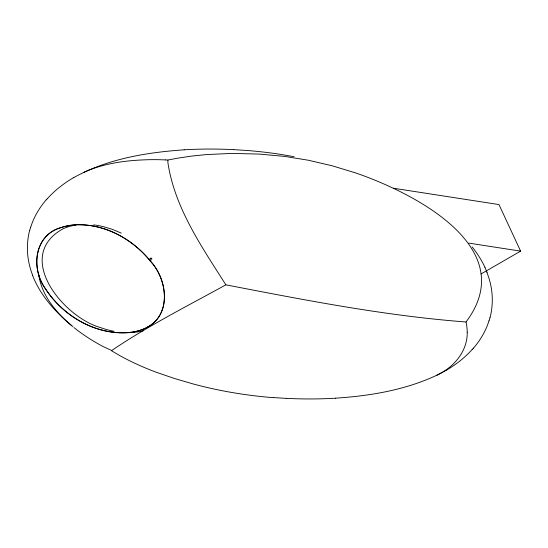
<?xml version="1.0" encoding="UTF-8"?>
<svg xmlns="http://www.w3.org/2000/svg" width="548" height="548" viewBox="0 0 548 548"><rect width="100%" height="100%" fill="white"/><g stroke="black" fill="none" stroke-linecap="round" stroke-linejoin="round"><path stroke-width="0.82" d="M467.218 332.177C467.677 351.426 453.401 367.776 436.571 375.346C404.999 390.108 370.064 395.923 335.52 398.177M150.796 260.69L151.049 257.848M354.652 172.62L332.198 165.791L308.195 160.208L284.967 156.447L259.204 154.07L231.845 153.419L206.397 154.577L191.204 156.139L176.757 158.324L167.941 160.037L167.887 161.441A90.399 52.19 0 0 0 167.9 162.578C174.593 207.85 201.856 246.956 225.865 284.83C305.366 300.188 385.175 315.833 466.033 321.984C522.066 247.271 412.452 192.321 355.111 172.75M29.763 230.249L30.654 227.201M489.933 317.751L489.042 320.799M46.292 199.835L47.491 198.479M473.41 348.165L472.205 349.521M73.946 327.54A215.357 124.334 0 0 0 103.058 346.528L111.84 350.569A33.325 19.242 0 0 1 112.943 349.672C148.953 325.402 187.875 305.77 225.865 284.83M77.432 224.714L72.939 225.029A34.997 20.208 0 0 0 60.109 227.92C33.818 236.085 31.078 268.753 45.333 288.577C64.034 317.614 99.818 337.698 134.781 331.698A34.736 20.057 0 0 0 142.877 329.28C172.449 318.45 168.263 279.446 149.885 260.492C131.198 237.668 101.476 221.981 71.493 225.194A34.784 20.084 0 0 0 62.164 227.215C33.853 234.304 30.572 268.904 45.827 289.365C63.116 315.648 93.955 333.896 125.828 332.841M147.789 326.896C171.736 313.627 167.133 279.487 150.96 261.862C133.63 239.853 106.456 224.488 78.049 224.714M481.055 273.959L520.6 251.128L498.988 204.568L393.409 188.231M73.843 177.545C107.429 158.872 146.268 152.426 184.176 149.823M445.853 370.455L436.893 375.188M84.022 172.236C104.552 162.962 127.383 160.18 149.714 159.687A156.755 90.502 0 0 1 165.27 159.906M165.27 159.906L167.941 160.037M233.414 149.618L246.285 150.433A270.657 156.262 0 0 1 280.569 154.365L294.043 156.68M286.282 398.382L273.411 397.567M468.725 243.107L520.6 251.128M149.762 258.594L152.022 258.937M121.3 233.106L112.148 229.29L103.723 226.749A51.622 29.804 0 0 0 93.687 224.899M111.58 350.809L121.005 356.282A244.477 141.144 0 0 0 156.324 372.263L174.141 378.394L192.622 383.799A278.507 160.797 0 0 0 273.384 397.684M72.946 326.718C56.149 312.805 40.648 296.084 32.599 275.507M71.788 325.765C56.074 312.524 41.511 295.365 38.682 274.315M484.891 267.28L487.104 272.493M466.033 321.984L466.355 323.478A142.309 82.159 0 0 1 467.204 332.177M147.837 326.923A35.812 20.673 0 0 1 126.129 332.855M75.631 225.105A35.298 20.379 0 0 0 63.219 228.694C12.981 256.272 63.678 317.361 100.448 327.553A62.15 35.88 0 0 0 114.073 331.321M335.527 398.204A260.026 150.125 0 0 1 286.282 398.348M486.946 272.514A212.96 122.951 0 0 1 490.028 317.758M488.96 320.792A177.148 102.277 0 0 1 473.493 348.186M472.123 349.501A147.857 85.365 0 0 1 445.928 370.489M472.164 246.908A231.955 133.918 0 0 1 484.932 267.273M143.055 330.814A35.675 20.598 0 0 1 131.869 332.513M32.75 275.486A212.96 122.951 0 0 1 29.667 230.242M30.736 227.208A177.148 102.277 0 0 1 46.203 199.815M47.573 198.499A147.857 85.365 0 0 1 73.775 177.511M184.169 149.796A260.026 150.125 0 0 1 233.414 149.652"/></g></svg>
